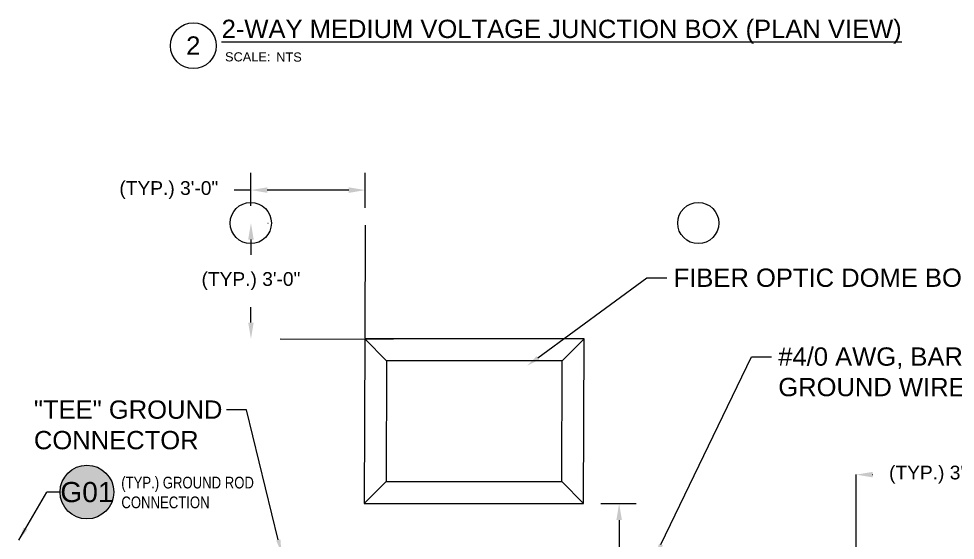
# Model space of a CAD drawing. Header units: feet. Extents: x -689 to 1837, y -511 to 1546.
# Drawn here: x 311.4 to 413.8, y 686.1 to 743.1 of the extents above; entities that cross this region are included whole.
import ezdxf
from ezdxf import colors
from ezdxf.entities.mleader import LeaderData, LeaderLine
from ezdxf.enums import TextEntityAlignment as Align
from ezdxf.math import Vec2, Vec3

# ---------------------------------------------------------------- set-up
doc = ezdxf.new("R2010")
doc.units = ezdxf.units.FT
doc.header["$MEASUREMENT"] = 0
for name, color, linetype in [('E-EQPM-ENCL', 8, 'Continuous'), ('E-EQPM-HRDW', 16, 'Continuous'), ('G-ANNO-TEXT', 1, 'Continuous'), ('G-ANNO-TEXT @ 20', 1, 'Continuous')]:
    doc.layers.add(name, color=color, linetype=linetype)
doc.styles.add('NEI-A', font='arial.ttf')
doc.dimstyles.new('NEI-A', dxfattribs={"dimtxt": 0.1, "dimasz": 0.125, "dimexe": 0.0625, "dimexo": 0.0625, "dimgap": 0.0625, "dimtad": 0, "dimtih": 1, "dimtoh": 1, "dimdec": 4, "dimzin": 3, "dimdsep": 46, "dimlunit": 4, "dimtxsty": 'NEI-A', "dimcen": 0, "dimadec": 0, "dimazin": 0, "dimtfac": 0.75, "dimtdec": 4, "dimtofl": 0, "dimtmove": 0, "dimatfit": 3, "dimfxl": 1, "dimfrac": 1, "dimtolj": 1, "dimtzin": 0, "dimarcsym": 0})

# ---------------------------------------------------------------- blocks, each defined once
blk = doc.blocks.new('*D26')
at = {"layer": 'Defpoints', "color": 0, "transparency": 16777216}
for p in [(402.92, 693.32), (420.92, 693.32), (420.92, 693.32)]:
    blk.add_point(p, dxfattribs=at)
at = {"layer": 'G-ANNO-TEXT', "color": 0, "lineweight": -2, "transparency": 16777216}
for p, q in [((404.72, 693.32), (404.76, 693.32)), ((419.12, 693.32), (419.09, 693.32))]:
    blk.add_line(p, q, dxfattribs=at)
at = {"layer": 'G-ANNO-TEXT', "color": 0, "transparency": 16777216}
for points in [[(404.72, 693.62), (404.72, 693.02), (402.92, 693.32)], [(419.12, 693.62), (419.12, 693.02), (420.92, 693.32)]]:
    blk.add_solid(points, dxfattribs=at)
at = {"layer": 'G-ANNO-TEXT', "color": 0, "transparency": 16777216, "insert": (411.92, 693.32), "char_height": 1.5, "attachment_point": 5, "style": 'NEI-A'}
blk.add_mtext('\\A1;(TYP.) 3\'-0"', dxfattribs=at)
blk = doc.blocks.new('*D33')
at = {"layer": 'Defpoints', "color": 0, "transparency": 16777216}
for p in [(373.13, 690.16), (371.61, 675.32), (377.01, 675.32)]:
    blk.add_point(p, dxfattribs=at)
at = {"layer": 'G-ANNO-TEXT', "color": 0, "lineweight": -2, "transparency": 16777216}
for p, q in [((375.01, 690.16), (378.88, 690.16)), ((377.01, 688.36), (377.01, 684.55)), ((377.01, 677.12), (377.01, 679.27)), ((373.48, 675.32), (378.88, 675.32))]:
    blk.add_line(p, q, dxfattribs=at)
at = {"layer": 'G-ANNO-TEXT', "color": 0, "transparency": 16777216}
for points in [[(376.71, 688.36), (377.31, 688.36), (377.01, 690.16)], [(376.71, 677.12), (377.31, 677.12), (377.01, 675.32)]]:
    blk.add_solid(points, dxfattribs=at)
at = {"layer": 'G-ANNO-TEXT', "color": 0, "transparency": 16777216, "insert": (377.01, 681.91), "char_height": 1.5, "attachment_point": 5, "style": 'NEI-A'}
blk.add_mtext("\\A1;10' MIN.", dxfattribs=at)
blk = doc.blocks.new('*D34')
at = {"layer": 'Defpoints', "color": 0, "transparency": 16777216}
for p in [(349.26, 724.41), (336.74, 720.81), (349.26, 720.59)]:
    blk.add_point(p, dxfattribs=at)
at = {"layer": 'G-ANNO-TEXT', "color": 0, "lineweight": -2, "transparency": 16777216}
for p, q in [((336.74, 722.68), (336.74, 726.28)), ((349.26, 722.47), (349.26, 726.28)), ((336.74, 724.41), (334.94, 724.41)), ((347.46, 724.41), (338.54, 724.41))]:
    blk.add_line(p, q, dxfattribs=at)
at = {"layer": 'G-ANNO-TEXT', "color": 0, "transparency": 16777216}
for points in [[(338.54, 724.71), (338.54, 724.11), (336.74, 724.41)], [(347.46, 724.71), (347.46, 724.11), (349.26, 724.41)]]:
    blk.add_solid(points, dxfattribs=at)
at = {"layer": 'G-ANNO-TEXT', "color": 0, "transparency": 16777216, "insert": (327.78, 724.41), "char_height": 1.5, "attachment_point": 5, "style": 'NEI-A'}
blk.add_mtext('\\A1;(TYP.) 3\'-0"', dxfattribs=at)
blk = doc.blocks.new('*D35')
at = {"layer": 'Defpoints', "color": 0, "transparency": 16777216}
for p in [(336.74, 720.81), (336.76, 708.14), (336.76, 708.14)]:
    blk.add_point(p, dxfattribs=at)
at = {"layer": 'G-ANNO-TEXT', "color": 0, "lineweight": -2, "transparency": 16777216}
for p, q in [((338.62, 720.81), (338.64, 720.81)), ((336.76, 719.01), (336.76, 717.33)), ((336.76, 709.94), (336.76, 711.62))]:
    blk.add_line(p, q, dxfattribs=at)
at = {"layer": 'G-ANNO-TEXT', "color": 0, "transparency": 16777216}
for points in [[(336.46, 719.01), (337.06, 719.01), (336.76, 720.81)], [(336.46, 709.94), (337.06, 709.94), (336.76, 708.14)]]:
    blk.add_solid(points, dxfattribs=at)
at = {"layer": 'G-ANNO-TEXT', "color": 0, "transparency": 16777216, "insert": (336.76, 714.47), "char_height": 1.5, "attachment_point": 5, "style": 'NEI-A'}
blk.add_mtext('\\A1;(TYP.) 3\'-0"', dxfattribs=at)
blk = doc.blocks.new('DETAIL_TITLE')
blk.add_circle((0.592, -0.513), 0.25)
at = {"style": 'NEI-A'}
blk.add_attdef('DETAIL_TITLE_001', (0.91, -0.485), '', height=0.2, dxfattribs=at)
at = {"style": 'NEI-A', "flags": 8}
blk.add_attdef('#', text='', height=0.2, dxfattribs=at).set_placement((0.592, -0.511), align=Align.MIDDLE_CENTER)
at = {"style": 'NEI-A'}
for tag, p in [('SCALE:', (0.939, -0.738)), ('1"_=_', (1.547, -0.738))]:
    blk.add_attdef(tag, text='', height=0.1, dxfattribs=at).set_placement(p, align=Align.BOTTOM_LEFT)
blk = doc.blocks.new('*U14')
h = blk.add_hatch(color=255)
h.dxf.hatch_style = 1
edge = h.paths.add_edge_path()
edge.add_arc((0.375, 0), 0.25, 0, 360)
at = {"color": 7, "linetype": 'Continuous'}
blk.add_line((0.125, 0), (0, 0), dxfattribs=at)
at = {"color": 153}
blk.add_circle((0.375, 0), 0.25, dxfattribs=at)
at = {"color": 153, "style": 'NEI-A'}
blk.add_attdef('DETAIL_NO', text='', height=0.1875, dxfattribs=at).set_placement((0.375, 0), align=Align.MIDDLE_CENTER)
at = {"color": 7, "style": 'NEI-A', "width": 0.8}
for tag, p in [('DETAIL_TITLE_001', (0.7006, 0.0335)), ('DETAIL_TITLE_002', (0.7006, -0.1507))]:
    blk.add_attdef(tag, p, '', height=0.1094, dxfattribs=at)
at = {"color": 6, "style": 'NEI-A', "width": 0.8}
blk.add_attdef('(EXXXX)_001', (0.699, -0.4404), '', height=0.1094, dxfattribs=at)
at = {"color": 7, "linetype": 'Continuous'}
blk.add_leader([(-0.2605, -0.4488), (0, 0)], dimstyle='NEI-A', override={"dimgap": 0.046875, "dimtad": 0, "dimclrd": 7, "dimfrac": 1}, dxfattribs=at)

msp = doc.modelspace()

# ---------------------------------------------------------------- linework, layer by layer
at = {"layer": 'E-EQPM-ENCL'}
for centre in [(336.74264, 720.80857), (385.65822, 720.80857)]:
    msp.add_circle(centre, 2.25, dxfattribs=at)
at = {"layer": 'E-EQPM-HRDW'}
for points in [[(351.57533, 705.76847), (349.20012, 708.1607)], [(351.53967, 692.55294), (349.13029, 690.1607)], [(370.75569, 692.55294), (373.1309, 690.1607)]]:
    msp.add_lwpolyline(points, dxfattribs=at)
at = {"layer": 'G-ANNO-TEXT', "flags": 128}
for points in [[(349.25745, 720.59071), (349.20949, 708.23053)], [(352.31772, 708.09087), (339.95755, 708.13882)], [(402.92183, 675.31911), (402.92183, 693.31911)]]:
    msp.add_lwpolyline(points, dxfattribs=at)

# ---------------------------------------------------------------- block references
at = {"layer": 'G-ANNO-TEXT'}
ref = msp.add_blockref('*U14', (314.43135, 691.4146), dxfattribs=dict(at, xscale=11.736022391656, yscale=11.736022391656, zscale=11.736022391656))
ref.add_attrib('DETAIL_NO', 'G01', dxfattribs={"layer": '0', "color": 153, "height": 2.200504, "style": 'NEI-A'}).set_placement((318.83236, 691.4146), align=Align.MIDDLE_CENTER)
ref.add_attrib('DETAIL_TITLE_001', '(TYP.) GROUND ROD', (322.58125, 691.80771), dxfattribs={"layer": '0', "color": 7, "height": 1.2836274, "style": 'NEI-A', "width": 0.8})
ref.add_attrib('DETAIL_TITLE_002', 'CONNECTION', (322.59666, 689.64557), dxfattribs={"layer": '0', "color": 7, "height": 1.283627, "style": 'NEI-A', "width": 0.8})
at = {"layer": 'G-ANNO-TEXT @ 20'}
ref = msp.add_blockref('DETAIL_TITLE', (324.53761, 745.31457), dxfattribs=dict(at, xscale=10, yscale=10, zscale=10))
ref.add_attrib('#', '2', dxfattribs={"layer": '0', "height": 2, "style": 'NEI-A'}).set_placement((330.45961, 740.20557), align=Align.MIDDLE_CENTER)
ref.add_attrib('DETAIL_TITLE_001', '%%U2-WAY MEDIUM VOLTAGE JUNCTION BOX (PLAN VIEW)', (333.55472, 741.02771), dxfattribs={"layer": '0', "height": 2, "style": 'NEI-A'})
ref.add_attrib('SCALE:', 'SCALE:', dxfattribs={"layer": '0', "height": 1, "style": 'NEI-A'}).set_placement((333.92411, 739.47062), align=Align.TOP_LEFT)
ref.add_attrib('1"_=_', 'NTS', dxfattribs={"layer": '0', "height": 1, "style": 'NEI-A'}).set_placement((339.52136, 739.44619), align=Align.TOP_LEFT)

# ---------------------------------------------------------------- dimensions: what is measured, and where the dimension line sits
at = {"layer": 'G-ANNO-TEXT'}
for base, p1, p2, picture, middle in [((349.25745, 724.40709), (336.74264, 720.80857), (349.25745, 720.59071), '*D34', (327.7762, 724.40709)), ((420.92183, 693.31911), (402.92183, 693.31911), (420.92183, 693.31911), '*D26', (411.92183, 693.31911))]:
    dim = msp.add_linear_dim(base=base, p1=p1, p2=p2, text='(TYP.) 3\'-0"', dimstyle='NEI-A', override={"dimscale": 30, "dimtxt": 0.05, "dimasz": 0.06}, dxfattribs=at)
    dim.commit()
    dim.dimension.update_dxf_attribs({"geometry": picture, "text_midpoint": middle, "dimtype": 160})
dim = msp.add_linear_dim(base=(336.76332, 708.13908), p1=(336.74264, 720.80857), p2=(336.76332, 708.13908), angle=90, text='(TYP.) 3\'-0"', dimstyle='NEI-A', override={"dimscale": 30, "dimtxt": 0.05, "dimasz": 0.06}, dxfattribs=at)
dim.commit()
dim.dimension.update_dxf_attribs({"geometry": '*D35', "text_midpoint": (336.76332, 714.47383), "dimtype": 160})

# ---------------------------------------------------------------- next in the draw order: leaders
ml = msp.add_multileader_mtext('Standard', dxfattribs=at)
ml.set_content('\\pxsm1;#4/0 AWG, BARE CU STRANDED GROUND WIRE RING', color=256, style='NEI-A')
ml.set_leader_properties()
ml.build(insert=Vec2(0, 0))
ml.multileader.update_dxf_attribs({"dogleg_length": 3, "arrow_head_size": 1.46129})
ctx = ml.context
ctx.base_point, ctx.char_height, ctx.arrow_head_size, ctx.landing_gap_size, ctx.plane_origin = Vec3(393.67557, 706.20368), 2, 1.46129, 0.73064, Vec3(355.90082, 664.58344)
notes = []
notes.append((ctx, [(0, (1, 1, 0), (391.48364, 706.20368), (1, 0), 2.19193, [(0, [(380.95025, 684.36082)], 0, [])])]))
ctx.mtext.insert, ctx.mtext.width, ctx.mtext.line_spacing_factor, ctx.mtext.flow_direction = Vec3(394.40621, 707.22074), 45.4352473, 0.6, 5
ctx.mtext.has_bg_fill, ctx.mtext.bg_color, ctx.mtext.bg_scale_factor, ctx.mtext.bg_transparency, ctx.mtext.use_window_bg_color = 1, -1073741824, 1.5, 0, 1
ml = msp.add_multileader_mtext('Standard', dxfattribs=at)
ml.set_content('\\pxsm1;"TEE" GROUND CONNECTOR', color=256, style='NEI-A')
ml.set_leader_properties()
ml.build(insert=Vec2(0, 0))
ml.multileader.update_dxf_attribs({"dogleg_length": 3, "arrow_head_size": 1.46129})
ctx = ml.context
ctx.base_point, ctx.char_height, ctx.arrow_head_size, ctx.landing_gap_size, ctx.plane_origin = Vec3(312.30159, 700.4081), 2, 1.46129, 0.73064, Vec3(319.27545, 664.58344)
notes.append((ctx, [(1, (1, 1, 0), (336.28905, 700.4081), (-1, 0), 2.19193, [(0, [(340.09438, 684.77363)], 0, [])])]))
ctx.mtext.insert, ctx.mtext.width, ctx.mtext.defined_height, ctx.mtext.line_spacing_factor, ctx.mtext.flow_direction = Vec3(313.03223, 701.42516), 21.1877388, 5.10369, 0.6, 5
ctx.mtext.has_bg_fill, ctx.mtext.bg_color, ctx.mtext.bg_scale_factor, ctx.mtext.bg_transparency, ctx.mtext.use_window_bg_color = 1, -1073741824, 1.5, 0, 1
for ctx, leaders in notes:
    for number, flags, end, landing, length, lines in leaders:
        leader = LeaderData()
        leader.index, (leader.has_last_leader_line, leader.has_dogleg_vector, leader.attachment_direction) = number, flags
        leader.last_leader_point, leader.dogleg_vector, leader.dogleg_length = Vec3(end), Vec3(landing), length
        for number, points, colour, breaks in lines:
            line = LeaderLine()
            line.index, line.vertices, line.color, line.breaks = number, Vec3.list(points), colors.encode_raw_color(colour), breaks
            leader.lines.append(line)
        ctx.leaders.append(leader)

# ---------------------------------------------------------------- next in the draw order: dimensions: what is measured, and where the dimension line sits
dim = msp.add_linear_dim(base=(377.00757, 675.31911), p1=(373.1309, 690.1607), p2=(371.60781, 675.31911), angle=90, text="10' MIN.", dimstyle='NEI-A', override={"dimscale": 30, "dimtxt": 0.05, "dimasz": 0.06}, dxfattribs=at)
dim.commit()
dim.dimension.update_dxf_attribs({"geometry": '*D33', "text_midpoint": (377.00757, 681.90808), "dimtype": 160})

# ---------------------------------------------------------------- next in the draw order: leaders
ml = msp.add_multileader_mtext('Standard', dxfattribs=at)
ml.set_content('\\pxsm1;FIBER OPTIC DOME BOX', color=256, style='NEI-A')
ml.set_leader_properties()
ml.build(insert=Vec2(0, 0))
ml.multileader.update_dxf_attribs({"dogleg_length": 3, "arrow_head_size": 1.46129})
ctx = ml.context
ctx.base_point, ctx.char_height, ctx.arrow_head_size, ctx.landing_gap_size, ctx.plane_origin = Vec3(382.23639, 714.81837), 2, 1.46129, 0.73064, Vec3(360.67619, 673.68043)
notes = []
notes.append((ctx, [(0, (1, 1, 0), (380.04446, 714.81837), (1, 0), 2.19193, [(0, [(366.93271, 705.2008)], 0, [])])]))
ctx.mtext.insert, ctx.mtext.width, ctx.mtext.line_spacing_factor, ctx.mtext.flow_direction = Vec3(382.96703, 715.83542), 33.9177286, 0.6, 5
ctx.mtext.has_bg_fill, ctx.mtext.bg_color, ctx.mtext.bg_scale_factor, ctx.mtext.bg_transparency, ctx.mtext.use_window_bg_color = 1, -1073741824, 1.5, 0, 1
for ctx, leaders in notes:
    for number, flags, end, landing, length, lines in leaders:
        leader = LeaderData()
        leader.index, (leader.has_last_leader_line, leader.has_dogleg_vector, leader.attachment_direction) = number, flags
        leader.last_leader_point, leader.dogleg_vector, leader.dogleg_length = Vec3(end), Vec3(landing), length
        for number, points, colour, breaks in lines:
            line = LeaderLine()
            line.index, line.vertices, line.color, line.breaks = number, Vec3.list(points), colors.encode_raw_color(colour), breaks
            leader.lines.append(line)
        ctx.leaders.append(leader)

# ---------------------------------------------------------------- next in the draw order: linework, layer by layer
at = {"layer": 'E-EQPM-HRDW'}
for points in [[(349.13029, 690.1607), (373.1309, 690.1607), (373.20073, 708.1607), (349.20012, 708.1607)], [(351.53967, 692.55294), (370.75569, 692.55294), (370.79135, 705.76847), (351.57533, 705.76847)]]:
    msp.add_lwpolyline(points, close=True, dxfattribs=at)
msp.add_lwpolyline([(370.79135, 705.76847), (373.20073, 708.1607)], dxfattribs=at)

doc.saveas('drawing.dxf')
